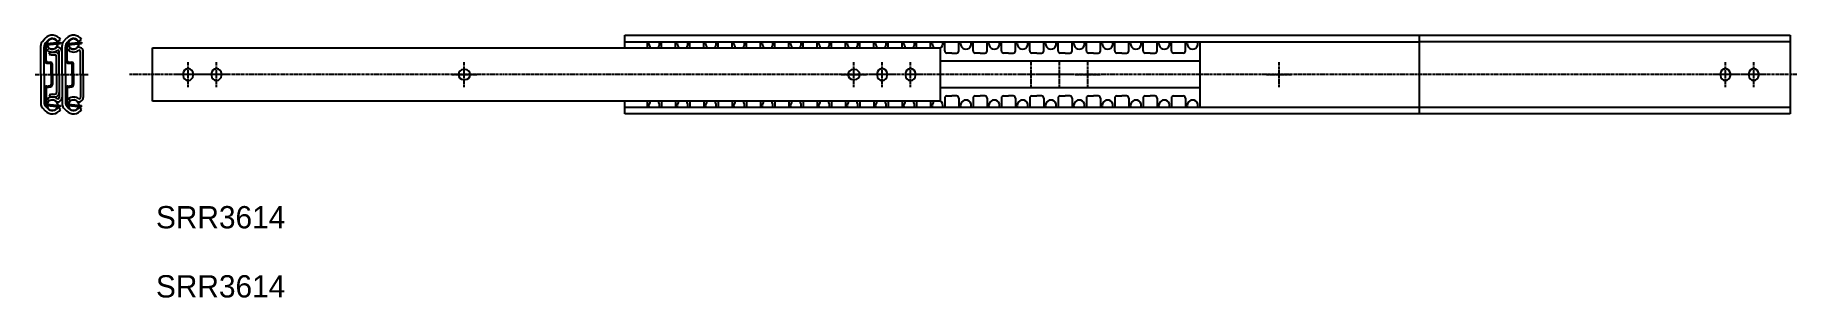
# Model space of a CAD drawing. Extents: x -44 to 745, y 10 to 128.
import ezdxf

# ---------------------------------------------------------------- set-up
doc = ezdxf.new("R2010")
doc.units = 0
doc.linetypes.add('CENTER', pattern=[2, 1.25, -0.25, 0.25, -0.25])
doc.layers.get('0').update_dxf_attribs({"linetype": 'CONTINUOUS'})
doc.layers.add('CENTER', color=1, linetype='CENTER')

msp = doc.modelspace()

# ---------------------------------------------------------------- linework, layer by layer
at = {"color": 7, "linetype": 'CONTINUOUS'}
for p, q in [((220.12, 127.65), (576.12, 127.65)), ((220.12, 122), (220.12, 127.65)), ((576.12, 127.65), (742.4, 127.65)), ((576.12, 127.65), (576.12, 92.35)), ((742.4, 127.65), (742.4, 92.35)), ((-41.6, 110), (-41.6, 123)), ((-41.6, 110), (-41.6, 123)), ((-40.86, 124.9), (-39.59, 126.27)), ((-40.07, 110), (-40.07, 122.41)), ((-39.82, 116.15), (-39.82, 122.94)), ((-39.33, 124.3), (-38.47, 125.23)), ((-39.22, 116.15), (-39.22, 122.94)), ((-38.91, 123.93), (-32.87, 124.5)), ((-38.86, 123.33), (-32.82, 123.9)), ((-38.81, 120.95), (-37.84, 121.8)), ((-37.92, 119.16), (-37.3, 120.22)), ((-36.36, 118.84), (-35.24, 118.8)), ((-36.31, 120.04), (-35.19, 120)), ((-34.04, 124.8), (-32.8, 125.69)), ((-33.37, 110), (-33.37, 120.24)), ((-33.37, 110), (-33.37, 120.24)), ((-32.82, 124.5), (-32.82, 123.9)), ((-32.1, 110), (-32.1, 123)), ((-32.1, 110), (-32.1, 123)), ((-32.1, 110), (-32.1, 120.24)), ((-32.1, 110), (-32.1, 120.24)), ((-32.1, 110), (-32.1, 120.24)), ((-31.36, 124.9), (-30.09, 126.27)), ((-30.57, 110), (-30.57, 122.41)), ((-30.32, 116.15), (-30.32, 122.94)), ((-29.83, 124.3), (-28.97, 125.23)), ((-29.72, 116.15), (-29.72, 122.94)), ((-29.41, 123.93), (-23.37, 124.5)), ((-29.36, 123.33), (-23.32, 123.9)), ((-29.31, 120.95), (-28.34, 121.8)), ((-24.54, 124.8), (-23.3, 125.69)), ((-23.87, 110), (-23.87, 120.24)), ((-23.87, 110), (-23.87, 120.24)), ((-23.32, 124.5), (-23.32, 123.9)), ((-22.6, 110), (-22.6, 120.24)), ((8.5, 122), (361.5, 122)), ((8.5, 98), (8.5, 122)), ((220.12, 124.65), (230.12, 124.65)), ((230.12, 124.65), (477.82, 124.65)), ((230.12, 124.65), (230.12, 122)), ((236.52, 122), (236.52, 124.65)), ((242.82, 122), (242.82, 124.65)), ((249.22, 122), (249.22, 124.65)), ((255.52, 122), (255.52, 124.65)), ((261.92, 122), (261.92, 124.65)), ((268.22, 122), (268.22, 124.65)), ((274.62, 122), (274.62, 124.65)), ((280.92, 122), (280.92, 124.65)), ((287.32, 122), (287.32, 124.65)), ((293.62, 122), (293.62, 124.65)), ((300.02, 122), (300.02, 124.65)), ((306.32, 122), (306.32, 124.65)), ((312.72, 122), (312.72, 124.65)), ((319.02, 122), (319.02, 124.65)), ((325.42, 122), (325.42, 124.65)), ((331.72, 122), (331.72, 124.65)), ((338.12, 122), (338.12, 124.65)), ((344.42, 122), (344.42, 124.65)), ((350.82, 122), (350.82, 124.65)), ((357.12, 122), (357.12, 124.65)), ((361.5, 122), (361.5, 98)), ((363.52, 120.6), (363.52, 124.65)), ((366.67, 119.6), (364.52, 119.6)), ((366.67, 119.6), (368.82, 119.6)), ((369.82, 120.6), (369.82, 124.65)), ((376.22, 120.6), (376.22, 124.65)), ((379.37, 119.6), (377.22, 119.6)), ((379.37, 119.6), (381.52, 119.6)), ((382.52, 120.6), (382.52, 124.65)), ((388.92, 120.6), (388.92, 124.65)), ((392.07, 119.6), (389.92, 119.6)), ((392.07, 119.6), (394.22, 119.6)), ((395.22, 120.6), (395.22, 124.65)), ((401.62, 120.6), (401.62, 124.65)), ((404.77, 119.6), (402.62, 119.6)), ((404.77, 119.6), (406.92, 119.6)), ((407.92, 120.6), (407.92, 124.65)), ((414.32, 120.6), (414.32, 124.65)), ((417.47, 119.6), (415.32, 119.6)), ((417.47, 119.6), (419.62, 119.6)), ((420.62, 120.6), (420.62, 124.65)), ((427.02, 120.6), (427.02, 124.65)), ((430.17, 119.6), (428.02, 119.6)), ((430.17, 119.6), (432.32, 119.6)), ((433.32, 120.6), (433.32, 124.65)), ((439.72, 120.6), (439.72, 124.65)), ((442.87, 119.6), (440.72, 119.6)), ((442.87, 119.6), (445.02, 119.6)), ((446.02, 120.6), (446.02, 124.65)), ((452.42, 120.6), (452.42, 124.65)), ((455.57, 119.6), (453.42, 119.6)), ((455.57, 119.6), (457.72, 119.6)), ((458.72, 120.6), (458.72, 124.65)), ((465.12, 120.6), (465.12, 124.65)), ((468.27, 119.6), (466.12, 119.6)), ((470.42, 119.6), (468.27, 119.6)), ((471.42, 120.6), (471.42, 124.65)), ((477.82, 124.65), (477.82, 95.35)), ((477.82, 124.65), (576.12, 124.65)), ((742.4, 124.65), (576.12, 124.65)), ((-38.96, 115.16), (-37.36, 114.93)), ((-38.87, 115.75), (-37.28, 115.52)), ((-37.02, 110), (-37.02, 114.53)), ((-36.42, 110), (-36.42, 114.53)), ((-34.57, 110), (-34.57, 118.1)), ((-33.37, 113.72), (-33.37, 118.1)), ((-33.37, 110), (-33.37, 113.72)), ((-29.46, 115.16), (-27.86, 114.93)), ((-29.37, 115.75), (-27.78, 115.52)), ((-27.52, 110), (-27.52, 114.53)), ((-26.92, 110), (-26.92, 114.53)), ((-23.87, 113.72), (-23.87, 118.1)), ((-23.87, 110), (-23.87, 113.72)), ((148.6, 112.25), (147.8, 112.25)), ((323.2, 112.25), (322.4, 112.25)), ((477.82, 116), (361.5, 116)), ((-41.6, 110), (-41.6, 97)), ((-41.6, 110), (-41.6, 97)), ((-40.07, 110), (-40.07, 97.59)), ((-39.82, 103.85), (-39.82, 97.06)), ((-39.22, 103.85), (-39.22, 97.06)), ((-38.96, 104.84), (-37.36, 105.07)), ((-38.87, 104.25), (-37.28, 104.48)), ((-37.02, 110), (-37.02, 105.47)), ((-36.42, 110), (-36.42, 105.47)), ((-34.57, 110), (-34.57, 101.9)), ((-33.37, 110), (-33.37, 106.29)), ((-33.37, 110), (-33.37, 99.76)), ((-33.37, 110), (-33.37, 99.76)), ((-33.37, 106.29), (-33.37, 101.9)), ((-32.1, 110), (-32.1, 99.76)), ((-32.1, 110), (-32.1, 99.76)), ((-32.1, 110), (-32.1, 99.76)), ((-32.1, 110), (-32.1, 97)), ((-32.1, 110), (-32.1, 97)), ((-30.57, 110), (-30.57, 97.59)), ((-30.32, 103.85), (-30.32, 97.06)), ((-29.72, 103.85), (-29.72, 97.06)), ((-29.46, 104.84), (-27.86, 105.07)), ((-29.38, 104.25), (-27.78, 104.48)), ((-27.52, 110), (-27.52, 105.47)), ((-26.92, 110), (-26.92, 105.47)), ((-23.87, 110), (-23.87, 106.29)), ((-23.87, 110), (-23.87, 99.76)), ((-23.87, 110), (-23.87, 99.76)), ((-23.87, 106.29), (-23.87, 101.9)), ((-22.6, 110), (-22.6, 99.76)), ((22.15, 110.4), (22.15, 109.6)), ((26.65, 109.6), (26.65, 110.4)), ((34.85, 110.4), (34.85, 109.6)), ((39.35, 109.6), (39.35, 110.4)), ((147.8, 107.75), (148.6, 107.75)), ((322.4, 107.75), (323.2, 107.75)), ((333.25, 110.4), (333.25, 109.6)), ((337.75, 109.6), (337.75, 110.4)), ((345.95, 110.4), (345.95, 109.6)), ((350.45, 109.6), (350.45, 110.4)), ((477.82, 104), (361.5, 104)), ((711.15, 110.4), (711.15, 109.6)), ((715.65, 109.6), (715.65, 110.4)), ((723.85, 110.4), (723.85, 109.6)), ((728.35, 109.6), (728.35, 110.4)), ((-40.86, 95.1), (-39.59, 93.73)), ((-39.33, 95.7), (-38.47, 94.77)), ((-38.91, 96.07), (-32.87, 95.5)), ((-38.86, 96.67), (-32.82, 96.1)), ((-38.81, 99.05), (-37.84, 98.2)), ((-37.92, 100.84), (-37.3, 99.78)), ((-36.36, 101.16), (-35.24, 101.2)), ((-36.31, 99.96), (-35.19, 100)), ((-34.04, 95.2), (-32.8, 94.31)), ((-32.82, 95.5), (-32.82, 96.1)), ((-31.36, 95.1), (-30.09, 93.73)), ((-29.83, 95.7), (-28.97, 94.77)), ((-29.41, 96.07), (-23.37, 95.5)), ((-29.36, 96.67), (-23.32, 96.1)), ((-29.31, 99.05), (-28.34, 98.2)), ((-24.54, 95.2), (-23.3, 94.31)), ((-23.32, 95.5), (-23.32, 96.1)), ((361.5, 98), (8.5, 98)), ((220.12, 92.35), (220.12, 98)), ((220.12, 95.35), (230.12, 95.35)), ((230.12, 98), (230.12, 95.35)), ((230.12, 95.35), (477.82, 95.35)), ((236.52, 98), (236.52, 95.35)), ((242.82, 98), (242.82, 95.35)), ((249.22, 98), (249.22, 95.35)), ((255.52, 98), (255.52, 95.35)), ((261.92, 98), (261.92, 95.35)), ((268.22, 98), (268.22, 95.35)), ((274.62, 98), (274.62, 95.35)), ((280.92, 98), (280.92, 95.35)), ((287.32, 98), (287.32, 95.35)), ((293.62, 98), (293.62, 95.35)), ((300.02, 98), (300.02, 95.35)), ((306.32, 98), (306.32, 95.35)), ((312.72, 98), (312.72, 95.35)), ((319.02, 98), (319.02, 95.35)), ((325.42, 98), (325.42, 95.35)), ((331.72, 98), (331.72, 95.35)), ((338.12, 98), (338.12, 95.35)), ((344.42, 98), (344.42, 95.35)), ((350.82, 98), (350.82, 95.35)), ((357.12, 98), (357.12, 95.35)), ((363.52, 99.4), (363.52, 95.35)), ((364.52, 100.4), (366.67, 100.4)), ((368.82, 100.4), (366.67, 100.4)), ((369.82, 99.4), (369.82, 95.35)), ((376.22, 99.4), (376.22, 95.35)), ((377.22, 100.4), (379.37, 100.4)), ((381.52, 100.4), (379.37, 100.4)), ((382.52, 99.4), (382.52, 95.35)), ((388.92, 99.4), (388.92, 95.35)), ((389.92, 100.4), (392.07, 100.4)), ((394.22, 100.4), (392.07, 100.4)), ((395.22, 99.4), (395.22, 95.35)), ((401.62, 99.4), (401.62, 95.35)), ((402.62, 100.4), (404.77, 100.4)), ((406.92, 100.4), (404.77, 100.4)), ((407.92, 99.4), (407.92, 95.35)), ((414.32, 99.4), (414.32, 95.35)), ((415.32, 100.4), (417.47, 100.4)), ((419.62, 100.4), (417.47, 100.4)), ((420.62, 99.4), (420.62, 95.35)), ((427.02, 99.4), (427.02, 95.35)), ((428.02, 100.4), (430.17, 100.4)), ((432.32, 100.4), (430.17, 100.4)), ((433.32, 99.4), (433.32, 95.35)), ((439.72, 99.4), (439.72, 95.35)), ((440.72, 100.4), (442.87, 100.4)), ((445.02, 100.4), (442.87, 100.4)), ((446.02, 99.4), (446.02, 95.35)), ((452.42, 99.4), (452.42, 95.35)), ((453.42, 100.4), (455.57, 100.4)), ((457.72, 100.4), (455.57, 100.4)), ((458.72, 99.4), (458.72, 95.35)), ((465.12, 99.4), (465.12, 95.35)), ((466.12, 100.4), (468.27, 100.4)), ((468.27, 100.4), (470.42, 100.4)), ((471.42, 99.4), (471.42, 95.35)), ((477.82, 95.35), (576.12, 95.35)), ((576.12, 95.35), (742.4, 95.35)), ((576.12, 92.35), (220.12, 92.35)), ((742.4, 92.35), (576.12, 92.35))]:
    msp.add_line(p, q, dxfattribs=at)
for centre in [(-36.42, 123.75), (-26.92, 123.75), (-36.42, 96.25), (-26.92, 96.25)]:
    msp.add_circle(centre, 2.38, dxfattribs=at)
for centre, radius, start, end in [((-36.42, 123.33), 4.32, 33.0728, 137.199), ((-26.92, 123.33), 4.32, 33.07207, 137.1988), ((-38.81, 123), 2.79, 137.2011, 179.9998), ((-37.28, 122.41), 2.79, 137.19709, 180.00343), ((-38.82, 122.94), 1, 95.3513, 179.9995), ((-38.82, 122.94), 0.4, 95.3581, 179.9987), ((-36.42, 123.75), 3.68, 229.50109, 310.91789), ((-36.42, 123.33), 2.8, 31.65078, 137.2018), ((-36.17, 123.74), 4.9, 249.0227, 267.7341), ((-36.42, 123.75), 2.41, 233.9298, 319.49143), ((-36.17, 123.74), 3.7, 252.1337, 267.7341), ((-35.27, 118.1), 0.7, 359.98424, 87.73957), ((-35.27, 118.1), 1.9, 0, 87.73434), ((-34.1, 120.24), 2, 0, 104.11258), ((-34.1, 120.24), 0.73, 0.00933, 82.8914), ((-29.31, 123), 2.79, 137.2012, 179.9998), ((-27.78, 122.41), 2.79, 137.19641, 180.00469), ((-29.32, 122.94), 1, 95.3513, 179.9995), ((-29.32, 122.94), 0.4, 95.3574, 179.9987), ((-26.92, 123.75), 3.68, 229.50217, 310.91789), ((-26.92, 123.33), 2.8, 31.64973, 137.2015), ((-26.92, 123.75), 2.41, 233.9299, 319.4979), ((-24.6, 120.24), 2, 0, 104.10787), ((-24.6, 120.24), 0.73, 0.01475, 82.89588), ((233.32, 123.8), 2.38, 159.07517, 229.13931), ((233.32, 123.8), 2.38, 310.86069, 20.92483), ((246.02, 123.8), 2.38, 159.07517, 229.13931), ((246.02, 123.8), 2.38, 310.86069, 20.92483), ((258.72, 123.8), 2.38, 159.07517, 229.13931), ((258.72, 123.8), 2.38, 310.86069, 20.92483), ((271.42, 123.8), 2.38, 159.07517, 229.13931), ((271.42, 123.8), 2.38, 310.86069, 20.92483), ((284.12, 123.8), 2.38, 159.07517, 229.13931), ((284.12, 123.8), 2.38, 310.86069, 20.92483), ((296.82, 123.8), 2.38, 159.07517, 229.13931), ((296.82, 123.8), 2.38, 310.86069, 20.92483), ((309.52, 123.8), 2.38, 159.07517, 229.13931), ((309.52, 123.8), 2.38, 310.86069, 20.92483), ((322.22, 123.8), 2.38, 159.07517, 229.13931), ((322.22, 123.8), 2.38, 310.86069, 20.92483), ((334.92, 123.8), 2.38, 159.07517, 229.13931), ((334.92, 123.8), 2.38, 310.86069, 20.92483), ((347.62, 123.8), 2.38, 159.07517, 229.13931), ((347.62, 123.8), 2.38, 310.86069, 20.92483), ((360.32, 123.8), 2.38, 159.07517, 229.13931), ((360.32, 123.8), 2.38, 299.61158, 20.92483), ((364.52, 120.6), 1, 180, 270), ((364.52, 120.6), 1, 268.62477, 270), ((368.82, 120.6), 1, 270, 0), ((373.02, 123.8), 2.38, 159.07517, 20.92483), ((377.22, 120.6), 1, 180, 270), ((381.52, 120.6), 1, 270, 0), ((385.72, 123.8), 2.38, 159.07517, 20.92483), ((389.92, 120.6), 1, 180, 270), ((394.22, 120.6), 1, 270, 0), ((398.42, 123.8), 2.38, 159.07517, 20.92483), ((402.62, 120.6), 1, 180, 270), ((406.92, 120.6), 1, 270, 0), ((411.12, 123.8), 2.38, 159.07517, 20.92483), ((415.32, 120.6), 1, 180, 270), ((419.62, 120.6), 1, 270, 0), ((423.82, 123.8), 2.38, 159.07517, 20.92483), ((428.02, 120.6), 1, 180, 270), ((432.32, 120.6), 1, 270, 0), ((436.52, 123.8), 2.38, 159.07517, 20.92483), ((440.72, 120.6), 1, 180, 270), ((445.02, 120.6), 1, 270, 0), ((449.22, 123.8), 2.38, 159.07517, 20.92483), ((453.42, 120.6), 1, 180, 270), ((457.72, 120.6), 1, 270, 0), ((461.92, 123.8), 2.38, 159.07517, 20.92483), ((466.12, 120.6), 1, 180, 270), ((470.42, 120.6), 1, 270, 0), ((474.62, 123.8), 2.38, 159.07517, 20.92483), ((-38.82, 116.15), 1, 180, 261.8742), ((-38.82, 116.15), 0.4, 179.9987, 261.8919), ((-37.42, 114.53), 0.4, 0.0013, 81.8926), ((-37.42, 114.53), 1, 0, 81.8735), ((-29.32, 116.15), 1, 180, 261.874), ((-29.32, 116.15), 0.4, 179.9987, 261.8926), ((-27.92, 114.53), 0.4, 0.0013, 81.893), ((-27.92, 114.53), 1, 0, 81.8732), ((24.4, 110.4), 2.25, 0, 180), ((37.1, 110.4), 2.25, 0, 180), ((147.8, 110), 2.25, 90, 270), ((148.6, 110), 2.25, 270, 90), ((322.4, 110), 2.25, 90, 270), ((323.2, 110), 2.25, 270, 90), ((335.5, 110.4), 2.25, 0, 180), ((348.2, 110.4), 2.25, 0, 180), ((713.4, 110.4), 2.25, 0, 180), ((726.1, 110.4), 2.25, 0, 180), ((-38.82, 103.85), 1, 98.1263, 179.9995), ((-38.82, 103.85), 0.4, 98.1049, 179.9987), ((-37.42, 105.47), 0.4, 278.1056, 0.0013), ((-37.42, 105.47), 1, 278.1265, 0.0005), ((-29.32, 103.85), 1, 98.126, 179.9995), ((-29.32, 103.85), 0.4, 98.1052, 179.9987), ((-27.92, 105.47), 0.4, 278.1054, 0.0013), ((-27.92, 105.47), 1, 278.1263, 0.0005), ((24.4, 109.6), 2.25, 180, 0), ((37.1, 109.6), 2.25, 180, 0), ((335.5, 109.6), 2.25, 180, 0), ((348.2, 109.6), 2.25, 180, 0), ((713.4, 109.6), 2.25, 180, 0), ((726.1, 109.6), 2.25, 180, 0), ((-38.81, 97), 2.79, 180, 222.8005), ((-37.28, 97.59), 2.79, 180, 222.8007), ((-38.82, 97.06), 1, 180, 264.6492), ((-38.82, 97.06), 0.4, 179.9987, 264.6404), ((-36.42, 96.25), 3.68, 49.08106, 130.49926), ((-36.42, 96.67), 2.8, 222.7996, 328.35066), ((-36.17, 96.26), 4.9, 92.2659, 110.97679), ((-36.42, 96.25), 2.41, 40.50683, 126.0686), ((-36.17, 96.26), 3.7, 92.2659, 107.8664), ((-35.27, 101.9), 0.7, 272.2681, 359.9995), ((-35.27, 101.9), 1.9, 272.2682, 0.0003), ((-34.1, 99.76), 2, 255.88772, 0.0003), ((-34.1, 99.76), 0.73, 277.11372, 359.98856), ((-29.31, 97), 2.79, 180, 222.8005), ((-27.78, 97.59), 2.79, 180, 222.8006), ((-29.32, 97.06), 1, 180, 264.6491), ((-29.32, 97.06), 0.4, 179.9987, 264.6401), ((-26.92, 96.25), 3.68, 49.08109, 130.4979), ((-26.92, 96.67), 2.8, 222.7998, 328.35219), ((-26.92, 96.25), 2.41, 40.5045, 126.0686), ((-24.6, 99.76), 2, 255.88972, 0.0003), ((-24.6, 99.76), 0.73, 277.1083, 0.0007), ((233.32, 96.2), 2.38, 130.86069, 200.92483), ((233.32, 96.2), 2.38, 339.07517, 49.13931), ((246.02, 96.2), 2.38, 130.86069, 200.92483), ((246.02, 96.2), 2.38, 339.07517, 49.13931), ((258.72, 96.2), 2.38, 130.86069, 200.92483), ((258.72, 96.2), 2.38, 339.07517, 49.13931), ((271.42, 96.2), 2.38, 130.86069, 200.92483), ((271.42, 96.2), 2.38, 339.07517, 49.13931), ((284.12, 96.2), 2.38, 130.86069, 200.92483), ((284.12, 96.2), 2.38, 339.07517, 49.13931), ((296.82, 96.2), 2.38, 130.86069, 200.92483), ((296.82, 96.2), 2.38, 339.07517, 49.13931), ((309.52, 96.2), 2.38, 130.86069, 200.92483), ((309.52, 96.2), 2.38, 339.07517, 49.13931), ((322.22, 96.2), 2.38, 130.86069, 200.92483), ((322.22, 96.2), 2.38, 339.07517, 49.13931), ((334.92, 96.2), 2.38, 130.86069, 200.92483), ((334.92, 96.2), 2.38, 339.07517, 49.13931), ((347.62, 96.2), 2.38, 130.86069, 200.92483), ((347.62, 96.2), 2.38, 339.07517, 49.13931), ((360.32, 96.2), 2.38, 130.86069, 200.92483), ((360.32, 96.2), 2.38, 339.07517, 60.38842), ((364.52, 99.4), 1, 90, 180), ((364.52, 99.4), 1, 90, 91.37523), ((368.82, 99.4), 1, 0, 90), ((373.02, 96.2), 2.38, 339.07517, 200.92483), ((377.22, 99.4), 1, 90, 180), ((381.52, 99.4), 1, 0, 90), ((385.72, 96.2), 2.38, 339.07517, 200.92483), ((389.92, 99.4), 1, 90, 180), ((394.22, 99.4), 1, 0, 90), ((398.42, 96.2), 2.38, 339.07517, 200.92483), ((402.62, 99.4), 1, 90, 180), ((406.92, 99.4), 1, 0, 90), ((411.12, 96.2), 2.38, 339.07517, 200.92483), ((415.32, 99.4), 1, 90, 180), ((419.62, 99.4), 1, 0, 90), ((423.82, 96.2), 2.38, 339.07517, 200.92483), ((428.02, 99.4), 1, 90, 180), ((432.32, 99.4), 1, 0, 90), ((436.52, 96.2), 2.38, 339.07517, 200.92483), ((440.72, 99.4), 1, 90, 180), ((445.02, 99.4), 1, 0, 90), ((449.22, 96.2), 2.38, 339.07517, 200.92483), ((453.42, 99.4), 1, 90, 180), ((457.72, 99.4), 1, 0, 90), ((461.92, 96.2), 2.38, 339.07517, 200.92483), ((466.12, 99.4), 1, 90, 180), ((470.42, 99.4), 1, 0, 90), ((474.62, 96.2), 2.38, 339.07517, 200.92483), ((-36.42, 96.67), 4.32, 222.8006, 326.9272), ((-26.92, 96.67), 4.32, 222.8007, 326.9282)]:
    msp.add_arc(centre, radius, start, end, dxfattribs=at)
at = {"layer": 'CENTER', "color": 1, "linetype": 'CENTER'}
for p, q in [((24.4, 104.35), (24.4, 115.65)), ((37.1, 104.35), (37.1, 115.65)), ((148.2, 104.35), (148.2, 115.65)), ((322.8, 104.35), (322.8, 115.65)), ((335.5, 104.35), (335.5, 115.65)), ((348.2, 104.35), (348.2, 115.65)), ((402.3, 104.35), (402.3, 115.65)), ((415, 104.35), (415, 115.65)), ((427.7, 104.35), (427.7, 115.65)), ((513.4, 104.35), (513.4, 115.65)), ((713.4, 104.35), (713.4, 115.65)), ((726.1, 104.35), (726.1, 115.65)), ((-44.1, 110), (-20.1, 110)), ((745.4, 110), (-1.89, 110)), ((30.05, 110), (18.75, 110)), ((42.75, 110), (31.45, 110)), ((142.55, 110), (153.85, 110)), ((317.15, 110), (328.45, 110)), ((341.15, 110), (329.85, 110)), ((355.35, 110), (344.05, 110)), ((407.95, 110), (396.65, 110)), ((420.65, 110), (409.35, 110)), ((422.05, 110), (433.35, 110)), ((507.75, 110), (519.05, 110)), ((719.05, 110), (707.75, 110)), ((731.75, 110), (720.45, 110))]:
    msp.add_line(p, q, dxfattribs=at)

# ---------------------------------------------------------------- texts
at = {"color": 7, "linetype": 'CONTINUOUS'}
for p in [(10, 41), (10, 10)]:
    msp.add_text('SRR3614', height=10, dxfattribs=at).set_placement(p)

doc.saveas('drawing.dxf')
